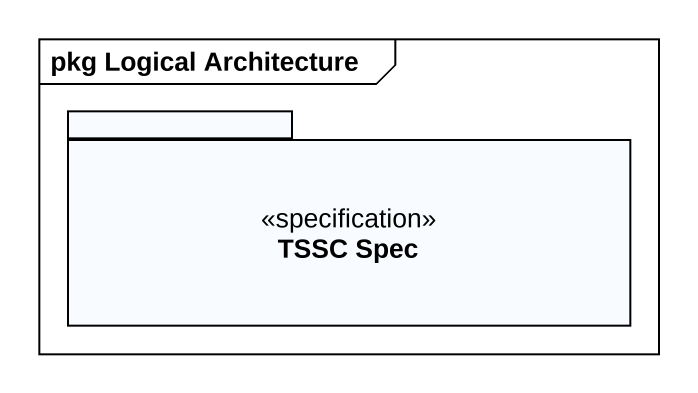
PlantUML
@startuml
mainframe pkg Logical Architecture
package "TSSC Spec" as TSSC_Spec <<specification>> {
}
@enduml
